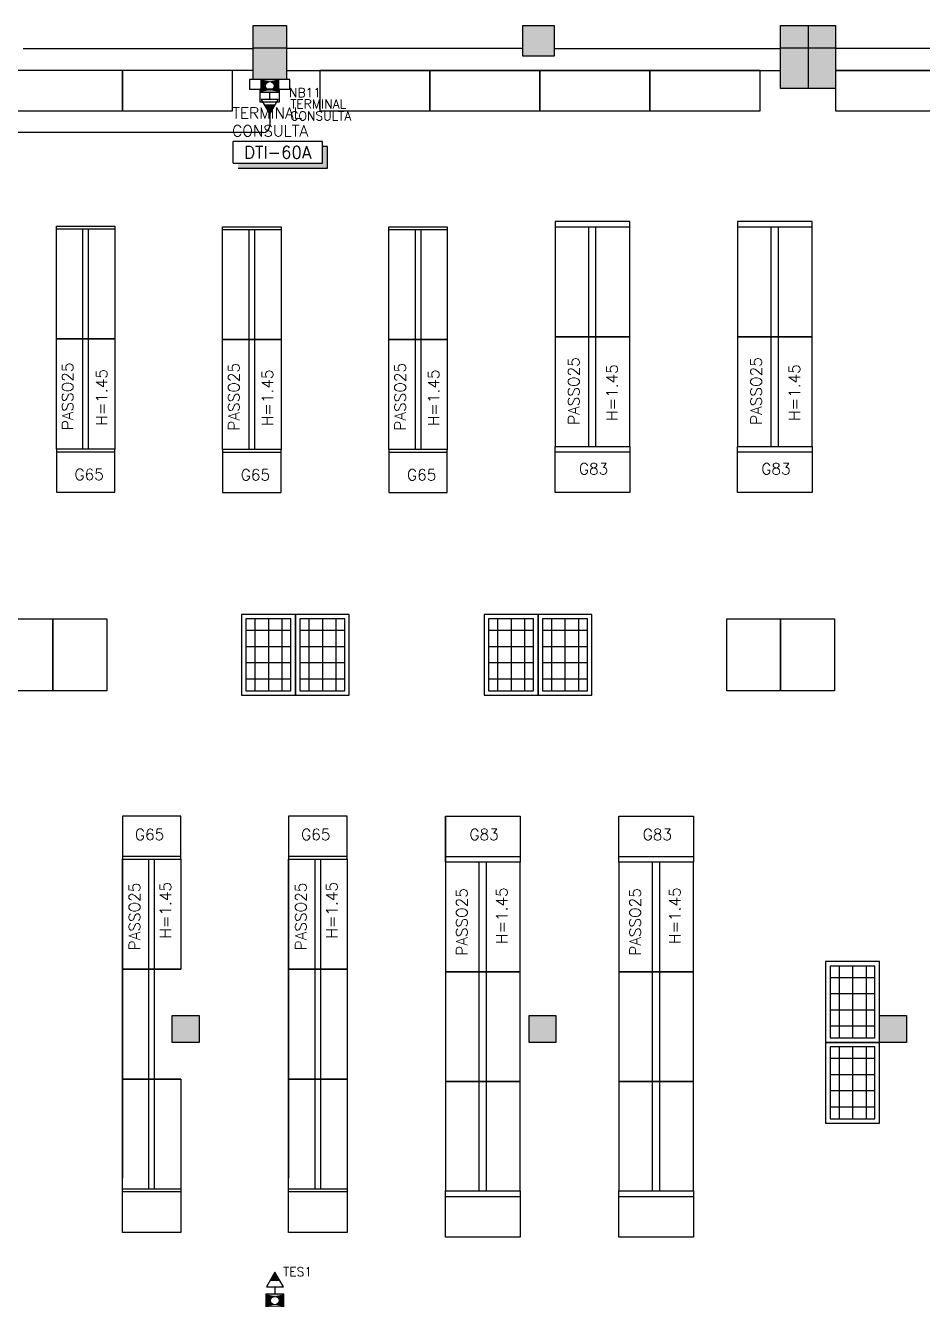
# Model space of a CAD drawing. Header units: metres. Extents: x -367 to 368, y -238 to 223.
# Drawn here: x 217.77 to 227.75, y 208.49 to 222.67 of the extents above; entities that cross this region are included whole.
import ezdxf
from ezdxf.enums import TextEntityAlignment as Align

# ---------------------------------------------------------------- set-up
doc = ezdxf.new("R2010")
doc.units = ezdxf.units.M
doc.linetypes.add('DIVIDE', pattern=[31.75, 12.7, -6.35, 0, -6.35, 0, -6.35])
for name, color, linetype in [('ELE-INDICAÇÕES', 10, 'Continuous'), ('ELE-INSTALAÇÕES', 160, 'Continuous'), ('ELE-TOMADAS', 10, 'Continuous'), ('ELE-VARIADOS', 10, 'Continuous'), ('ELETRICA', 160, 'Continuous'), ('LA_BAU_BASES GERAIS_R00$0$base', 253, 'Continuous')]:
    doc.layers.add(name, color=color, linetype=linetype)
doc.styles.add('LA_BAU_BASES GERAIS_R00$0$LA_BAU_MERC_R01$0$R40-125-RS', font='romans.shx', dxfattribs={"height": 0.1248})
doc.styles.add('LA_BAU_BASES GERAIS_R00$0$LA_BAU_MERC_R01$0$RS80', font='ROMANS', dxfattribs={"height": 0.18})
doc.styles.add('LA_BAU_BASES GERAIS_R00$0$R60-125-RS', font='romans.shx', dxfattribs={"height": 0.19})
doc.styles.add('LA_BAU_BASES GERAIS_R00$0$R80-100-RS', font='romans.shx', dxfattribs={"height": 0.203})
doc.styles.get("Standard").update_dxf_attribs({"font": 'romans.shx'})

# ---------------------------------------------------------------- blocks, each defined once
blk = doc.blocks.new('LA_BAU_BASES GERAIS_R00$0$LA_BAU_ALVENARIA TÉRREO_R01')
at = {"layer": 'LA_BAU_BASES GERAIS_R00$0$base', "linetype": 'Continuous'}
h = blk.add_hatch(color=256, dxfattribs=at)
h.dxf.hatch_style = 1
h.paths.add_polyline_path([(220.67, 222.67), (220.3, 222.67), (220.3, 222.42), (220.67, 222.42)])
h = blk.add_hatch(color=256, dxfattribs=at)
h.dxf.hatch_style = 1
h.paths.add_polyline_path([(223.65, 222.67), (223.3, 222.67), (223.3, 222.33), (223.65, 222.33)])
h = blk.add_hatch(color=256, dxfattribs=at)
h.dxf.hatch_style = 1
h.paths.add_polyline_path([(226.475, 222.67), (226.17, 222.67), (226.17, 222.42), (226.475, 222.42)])
h = blk.add_hatch(color=256, dxfattribs=at)
h.dxf.hatch_style = 1
h.paths.add_polyline_path([(226.78, 222.67), (226.475, 222.67), (226.475, 222.42), (226.78, 222.42)])
h = blk.add_hatch(color=256, dxfattribs=at)
h.dxf.hatch_style = 1
h.paths.add_polyline_path([(220.67, 222.42), (220.3, 222.42), (220.3, 222.07), (220.67, 222.07)])
h = blk.add_hatch(color=256, dxfattribs=at)
h.dxf.hatch_style = 1
h.paths.add_polyline_path([(226.475, 222.42), (226.17, 222.42), (226.17, 221.97), (226.475, 221.97)])
h = blk.add_hatch(color=256, dxfattribs=at)
h.dxf.hatch_style = 1
h.paths.add_polyline_path([(226.78, 222.42), (226.475, 222.42), (226.475, 221.97), (226.78, 221.97)])
h = blk.add_hatch(color=256, dxfattribs=at)
h.dxf.hatch_style = 1
h.paths.add_polyline_path([(219.7, 211.65), (219.4, 211.65), (219.4, 211.35), (219.7, 211.35)])
h = blk.add_hatch(color=256, dxfattribs=at)
h.dxf.hatch_style = 1
h.paths.add_polyline_path([(223.67, 211.65), (223.37, 211.65), (223.37, 211.35), (223.67, 211.35)])
h = blk.add_hatch(color=256, dxfattribs=at)
h.dxf.hatch_style = 1
h.paths.add_polyline_path([(227.57, 211.65), (227.27, 211.65), (227.27, 211.35), (227.57, 211.35)])
for p, q in [((220.3, 222.67), (220.67, 222.67)), ((220.3, 222.07), (220.3, 222.67)), ((220.67, 222.67), (220.67, 222.07)), ((226.17, 222.67), (226.78, 222.67)), ((226.17, 221.97), (226.17, 222.67)), ((226.475, 222.67), (226.475, 221.97)), ((226.78, 222.67), (226.78, 221.97)), ((217.74, 222.415), (220.3, 222.415)), ((220.3, 222.42), (220.67, 222.42)), ((223.3, 222.415), (220.67, 222.415)), ((223.65, 222.415), (226.17, 222.415)), ((226.17, 222.42), (226.78, 222.42)), ((229.41, 222.415), (226.78, 222.415)), ((220.67, 222.17), (226.17, 222.17)), ((226.78, 222.17), (232.28, 222.17)), ((220.67, 222.07), (220.3, 222.07)), ((226.78, 221.97), (226.17, 221.97))]:
    blk.add_line(p, q, dxfattribs=at)
for points in [[(223.3, 222.33), (223.3, 222.67), (223.65, 222.67), (223.65, 222.33)], [(219.4, 211.65), (219.7, 211.65), (219.7, 211.35), (219.4, 211.35)], [(223.37, 211.65), (223.67, 211.65), (223.67, 211.35), (223.37, 211.35)], [(227.27, 211.65), (227.57, 211.65), (227.57, 211.35), (227.27, 211.35)]]:
    blk.add_lwpolyline(points, close=True, dxfattribs=at)
blk.add_lwpolyline([(220.3, 222.17), (214.745, 222.17), (214.745, 221.93), (214.245, 221.93), (214.245, 222.145), (200.32, 222.145)], dxfattribs=at)
blk = doc.blocks.new('LA_BAU_BASES GERAIS_R00$0$LA_BAU_MERC_R01')
at = {"layer": 'LA_BAU_BASES GERAIS_R00$0$base'}
for p, q in [((218.845, 222.17), (217.62, 222.17)), ((218.845, 222.17), (218.845, 221.72)), ((220.07, 222.17), (218.845, 222.17)), ((218.845, 221.72), (218.845, 222.17)), ((220.07, 221.72), (220.07, 222.17)), ((221.041, 222.17), (221.041, 221.72)), ((222.266, 222.17), (221.041, 222.17)), ((222.266, 221.72), (222.266, 222.17)), ((222.266, 222.17), (222.266, 221.72)), ((223.491, 222.17), (222.266, 222.17)), ((223.491, 222.17), (223.491, 221.72)), ((224.716, 222.17), (223.491, 222.17)), ((223.491, 221.72), (223.491, 222.17)), ((224.716, 222.17), (224.716, 221.72)), ((225.941, 222.17), (224.716, 222.17)), ((224.716, 221.72), (224.716, 222.17)), ((225.941, 221.72), (225.941, 222.17)), ((226.78, 222.17), (226.78, 221.72)), ((228.005, 222.17), (226.78, 222.17)), ((220.71, 222.07), (220.26, 222.07)), ((220.26, 222.07), (220.26, 221.96)), ((220.26, 221.96), (220.71, 221.96)), ((220.595, 221.96), (220.375, 221.96)), ((220.375, 221.96), (220.375, 221.82)), ((220.595, 221.82), (220.595, 221.96)), ((220.71, 221.96), (220.71, 222.07)), ((220.375, 221.82), (220.595, 221.82)), ((217.62, 221.72), (218.845, 221.72)), ((218.845, 221.72), (220.07, 221.72)), ((221.041, 221.72), (222.266, 221.72)), ((222.266, 221.72), (223.491, 221.72)), ((223.491, 221.72), (224.716, 221.72)), ((224.716, 221.72), (225.941, 221.72)), ((226.78, 221.72), (228.005, 221.72)), ((218.11, 220.405), (218.76, 220.405)), ((218.11, 219.18), (218.11, 220.405)), ((218.405, 219.18), (218.405, 220.405)), ((218.465, 220.405), (218.465, 219.18)), ((218.76, 220.405), (218.76, 219.18)), ((219.96, 220.4), (220.61, 220.4)), ((219.96, 219.175), (219.96, 220.4)), ((220.255, 219.175), (220.255, 220.4)), ((220.315, 220.4), (220.315, 219.175)), ((220.61, 220.4), (220.61, 219.175)), ((221.81, 220.4), (222.46, 220.4)), ((221.81, 219.175), (221.81, 220.4)), ((222.105, 219.175), (222.105, 220.4)), ((222.165, 220.4), (222.165, 219.175)), ((222.46, 220.4), (222.46, 219.175)), ((224.49, 220.424), (223.66, 220.424)), ((223.66, 220.424), (223.66, 219.204)), ((224.035, 219.204), (224.035, 220.424)), ((224.115, 219.204), (224.115, 220.424)), ((224.49, 219.204), (224.49, 220.424)), ((226.52, 220.424), (225.69, 220.424)), ((225.69, 220.424), (225.69, 219.204)), ((226.065, 219.204), (226.065, 220.424)), ((226.145, 219.204), (226.145, 220.424)), ((226.52, 219.204), (226.52, 220.424)), ((218.76, 219.18), (218.11, 219.18)), ((218.11, 219.18), (218.76, 219.18)), ((218.11, 217.955), (218.11, 219.18)), ((218.405, 217.955), (218.405, 219.18)), ((218.465, 219.18), (218.465, 217.955)), ((218.76, 219.18), (218.76, 217.955)), ((220.61, 219.175), (219.96, 219.175)), ((219.96, 219.175), (220.61, 219.175)), ((219.96, 217.95), (219.96, 219.175)), ((220.255, 217.95), (220.255, 219.175)), ((220.315, 219.175), (220.315, 217.95)), ((220.61, 219.175), (220.61, 217.95)), ((222.46, 219.175), (221.81, 219.175)), ((221.81, 219.175), (222.46, 219.175)), ((221.81, 217.95), (221.81, 219.175)), ((222.105, 217.95), (222.105, 219.175)), ((222.165, 219.175), (222.165, 217.95)), ((222.46, 219.175), (222.46, 217.95)), ((223.66, 219.204), (224.49, 219.204)), ((224.49, 219.204), (223.66, 219.204)), ((223.66, 219.204), (223.66, 217.984)), ((224.035, 217.984), (224.035, 219.204)), ((224.115, 217.984), (224.115, 219.204)), ((224.49, 217.984), (224.49, 219.204)), ((225.69, 219.204), (226.52, 219.204)), ((226.52, 219.204), (225.69, 219.204)), ((225.69, 219.204), (225.69, 217.984)), ((226.065, 217.984), (226.065, 219.204)), ((226.145, 217.984), (226.145, 219.204)), ((226.52, 217.984), (226.52, 219.204)), ((223.66, 217.984), (224.49, 217.984)), ((225.69, 217.984), (226.52, 217.984)), ((218.76, 217.955), (218.11, 217.955)), ((220.61, 217.95), (219.96, 217.95)), ((222.46, 217.95), (221.81, 217.95)), ((217.47, 216.064), (218.07, 216.064)), ((218.07, 216.064), (218.67, 216.064)), ((218.07, 215.264), (218.07, 216.064)), ((218.07, 216.064), (218.07, 215.264)), ((218.67, 216.064), (218.67, 215.264)), ((220.77, 216.114), (220.17, 216.114)), ((220.17, 216.114), (220.17, 215.214)), ((220.72, 216.064), (220.22, 216.064)), ((220.22, 216.064), (220.22, 215.264)), ((220.32, 216.064), (220.32, 215.264)), ((220.47, 216.064), (220.47, 215.264)), ((220.62, 216.064), (220.62, 215.264)), ((220.72, 215.264), (220.72, 216.064)), ((220.77, 215.214), (220.77, 216.114)), ((221.37, 216.114), (220.77, 216.114)), ((220.77, 216.114), (220.77, 215.214)), ((221.32, 216.064), (220.82, 216.064)), ((220.82, 216.064), (220.82, 215.264)), ((220.92, 216.064), (220.92, 215.264)), ((221.07, 216.064), (221.07, 215.264)), ((221.22, 216.064), (221.22, 215.264)), ((221.32, 215.264), (221.32, 216.064)), ((221.37, 215.214), (221.37, 216.114)), ((223.47, 216.114), (222.87, 216.114)), ((222.87, 216.114), (222.87, 215.214)), ((223.42, 216.064), (222.92, 216.064)), ((222.92, 216.064), (222.92, 215.264)), ((223.02, 216.064), (223.02, 215.264)), ((223.17, 216.064), (223.17, 215.264)), ((223.32, 216.064), (223.32, 215.264)), ((223.42, 215.264), (223.42, 216.064)), ((223.47, 215.214), (223.47, 216.114)), ((224.07, 216.114), (223.47, 216.114)), ((223.47, 216.114), (223.47, 215.214)), ((224.02, 216.064), (223.52, 216.064)), ((223.52, 216.064), (223.52, 215.264)), ((223.62, 216.064), (223.62, 215.264)), ((223.77, 216.064), (223.77, 215.264)), ((223.92, 216.064), (223.92, 215.264)), ((224.02, 215.264), (224.02, 216.064)), ((224.07, 215.214), (224.07, 216.114)), ((225.57, 216.064), (226.17, 216.064)), ((225.57, 215.264), (225.57, 216.064)), ((226.17, 216.064), (226.77, 216.064)), ((226.17, 215.264), (226.17, 216.064)), ((226.17, 216.064), (226.17, 215.264)), ((226.77, 216.064), (226.77, 215.264)), ((220.72, 215.934), (220.22, 215.934)), ((221.32, 215.934), (220.82, 215.934)), ((223.42, 215.934), (222.92, 215.934)), ((224.02, 215.934), (223.52, 215.934)), ((220.72, 215.754), (220.22, 215.754)), ((221.32, 215.754), (220.82, 215.754)), ((223.42, 215.754), (222.92, 215.754)), ((224.02, 215.754), (223.52, 215.754)), ((220.72, 215.574), (220.22, 215.574)), ((221.32, 215.574), (220.82, 215.574)), ((223.42, 215.574), (222.92, 215.574)), ((224.02, 215.574), (223.52, 215.574)), ((220.72, 215.394), (220.22, 215.394)), ((221.32, 215.394), (220.82, 215.394)), ((223.42, 215.394), (222.92, 215.394)), ((224.02, 215.394), (223.52, 215.394)), ((218.07, 215.264), (217.47, 215.264)), ((218.67, 215.264), (218.07, 215.264)), ((220.17, 215.214), (220.77, 215.214)), ((220.22, 215.264), (220.72, 215.264)), ((220.77, 215.214), (221.37, 215.214)), ((220.82, 215.264), (221.32, 215.264)), ((222.87, 215.214), (223.47, 215.214)), ((222.92, 215.264), (223.42, 215.264)), ((223.47, 215.214), (224.07, 215.214)), ((223.52, 215.264), (224.02, 215.264)), ((226.17, 215.264), (225.57, 215.264)), ((226.77, 215.264), (226.17, 215.264)), ((218.845, 213.87), (218.845, 209.839)), ((220.695, 213.87), (220.695, 209.839)), ((222.442, 213.87), (222.442, 209.839)), ((218.845, 213.39), (219.495, 213.39)), ((218.845, 212.165), (218.845, 213.39)), ((219.14, 212.165), (219.14, 213.39)), ((219.2, 213.39), (219.2, 212.165)), ((219.495, 213.39), (219.495, 212.165)), ((220.695, 213.39), (221.345, 213.39)), ((220.695, 212.165), (220.695, 213.39)), ((220.99, 212.165), (220.99, 213.39)), ((221.05, 213.39), (221.05, 212.165)), ((221.345, 213.39), (221.345, 212.165)), ((223.272, 213.356), (222.442, 213.356)), ((222.442, 213.356), (222.442, 212.136)), ((222.817, 212.136), (222.817, 213.356)), ((222.897, 212.136), (222.897, 213.356)), ((223.272, 212.136), (223.272, 213.356)), ((225.2, 213.356), (224.37, 213.356)), ((224.37, 213.356), (224.37, 212.136)), ((224.745, 212.136), (224.745, 213.356)), ((224.825, 212.136), (224.825, 213.356)), ((225.2, 212.136), (225.2, 213.356)), ((227.27, 212.25), (226.67, 212.25)), ((226.67, 212.25), (226.67, 211.35)), ((227.22, 212.2), (226.72, 212.2)), ((226.72, 212.2), (226.72, 211.4)), ((226.82, 212.2), (226.82, 211.4)), ((226.97, 212.2), (226.97, 211.4)), ((227.12, 212.2), (227.12, 211.4)), ((227.22, 211.4), (227.22, 212.2)), ((227.27, 211.35), (227.27, 212.25)), ((218.845, 212.165), (219.495, 212.165)), ((218.845, 210.94), (218.845, 212.165)), ((219.495, 212.165), (218.845, 212.165)), ((219.14, 210.94), (219.14, 212.165)), ((219.2, 212.165), (219.2, 210.94)), ((220.695, 212.165), (221.345, 212.165)), ((220.695, 210.94), (220.695, 212.165)), ((221.345, 212.165), (220.695, 212.165)), ((220.99, 210.94), (220.99, 212.165)), ((221.05, 212.165), (221.05, 210.94)), ((221.345, 212.165), (221.345, 210.94)), ((222.442, 212.136), (223.272, 212.136)), ((223.272, 212.136), (222.442, 212.136)), ((222.442, 212.136), (222.442, 210.916)), ((222.817, 210.916), (222.817, 212.136)), ((222.897, 210.916), (222.897, 212.136)), ((223.272, 210.916), (223.272, 212.136)), ((225.2, 212.136), (224.37, 212.136)), ((224.37, 212.136), (224.37, 210.916)), ((224.37, 212.136), (225.2, 212.136)), ((224.745, 210.916), (224.745, 212.136)), ((224.825, 210.916), (224.825, 212.136)), ((225.2, 210.916), (225.2, 212.136)), ((227.22, 212.07), (226.72, 212.07)), ((227.22, 211.89), (226.72, 211.89)), ((227.22, 211.71), (226.72, 211.71)), ((227.22, 211.53), (226.72, 211.53)), ((227.27, 211.35), (226.67, 211.35)), ((226.67, 211.35), (226.67, 210.45)), ((226.67, 211.35), (227.27, 211.35)), ((226.72, 211.4), (227.22, 211.4)), ((227.27, 210.45), (227.27, 211.35)), ((227.22, 211.3), (226.72, 211.3)), ((226.72, 211.3), (226.72, 210.5)), ((226.82, 211.3), (226.82, 210.5)), ((226.97, 211.3), (226.97, 210.5)), ((227.12, 211.3), (227.12, 210.5)), ((227.22, 210.5), (227.22, 211.3)), ((227.22, 211.17), (226.72, 211.17)), ((219.495, 210.94), (218.845, 210.94)), ((218.845, 210.94), (219.495, 210.94)), ((218.845, 209.715), (218.845, 210.94)), ((219.14, 209.715), (219.14, 210.94)), ((219.2, 210.94), (219.2, 209.715)), ((219.495, 210.94), (219.495, 209.715)), ((221.345, 210.94), (220.695, 210.94)), ((220.695, 210.94), (221.345, 210.94)), ((220.695, 209.715), (220.695, 210.94)), ((220.99, 209.715), (220.99, 210.94)), ((221.05, 210.94), (221.05, 209.715)), ((221.345, 210.94), (221.345, 209.715)), ((223.272, 210.916), (222.442, 210.916)), ((222.442, 210.916), (222.442, 209.696)), ((222.442, 210.916), (223.272, 210.916)), ((222.817, 209.696), (222.817, 210.916)), ((222.897, 209.696), (222.897, 210.916)), ((223.272, 209.696), (223.272, 210.916)), ((224.37, 210.916), (225.2, 210.916)), ((225.2, 210.916), (224.37, 210.916)), ((224.37, 210.916), (224.37, 209.696)), ((224.745, 209.696), (224.745, 210.916)), ((224.825, 209.696), (224.825, 210.916)), ((225.2, 209.696), (225.2, 210.916)), ((227.22, 210.99), (226.72, 210.99)), ((227.22, 210.81), (226.72, 210.81)), ((227.22, 210.63), (226.72, 210.63)), ((226.72, 210.5), (227.22, 210.5)), ((226.67, 210.45), (227.27, 210.45)), ((219.495, 209.715), (218.845, 209.715)), ((221.345, 209.715), (220.695, 209.715)), ((222.442, 209.696), (223.272, 209.696)), ((224.37, 209.696), (225.2, 209.696))]:
    blk.add_line(p, q, dxfattribs=at)
at = {"layer": 'LA_BAU_BASES GERAIS_R00$0$base', "linetype": 'Continuous'}
for p, q in [((218.11, 220.435), (218.76, 220.435)), ((218.11, 220.405), (218.11, 220.435)), ((218.76, 220.435), (218.76, 220.405)), ((219.96, 220.43), (220.61, 220.43)), ((219.96, 220.4), (219.96, 220.43)), ((220.61, 220.43), (220.61, 220.4)), ((221.81, 220.43), (222.46, 220.43)), ((221.81, 220.4), (221.81, 220.43)), ((222.46, 220.43), (222.46, 220.4)), ((224.49, 220.488), (223.66, 220.488)), ((223.66, 220.488), (223.66, 220.424)), ((224.49, 220.424), (224.49, 220.488)), ((226.52, 220.488), (225.69, 220.488)), ((225.69, 220.488), (225.69, 220.424)), ((226.52, 220.424), (226.52, 220.488)), ((223.66, 217.47), (223.66, 217.984)), ((224.49, 217.984), (224.49, 217.47)), ((225.69, 217.47), (225.69, 217.984)), ((226.52, 217.984), (226.52, 217.47)), ((218.11, 217.955), (218.11, 217.475)), ((218.11, 217.925), (218.76, 217.925)), ((218.76, 217.475), (218.76, 217.955)), ((219.96, 217.95), (219.96, 217.47)), ((219.96, 217.92), (220.61, 217.92)), ((220.61, 217.47), (220.61, 217.95)), ((221.81, 217.95), (221.81, 217.47)), ((221.81, 217.92), (222.46, 217.92)), ((222.46, 217.47), (222.46, 217.95)), ((224.49, 217.92), (223.66, 217.92)), ((226.52, 217.92), (225.69, 217.92)), ((218.11, 217.475), (218.76, 217.475)), ((219.96, 217.47), (220.61, 217.47)), ((221.81, 217.47), (222.46, 217.47)), ((224.49, 217.47), (223.66, 217.47)), ((226.52, 217.47), (225.69, 217.47)), ((218.845, 213.87), (218.845, 213.39)), ((219.495, 213.87), (218.845, 213.87)), ((219.495, 213.39), (219.495, 213.87)), ((220.695, 213.87), (220.695, 213.39)), ((221.345, 213.87), (220.695, 213.87)), ((221.345, 213.39), (221.345, 213.87)), ((222.442, 213.87), (223.272, 213.87)), ((222.442, 213.356), (222.442, 213.87)), ((223.272, 213.87), (223.272, 213.356)), ((224.37, 213.87), (225.2, 213.87)), ((224.37, 213.356), (224.37, 213.87)), ((225.2, 213.87), (225.2, 213.356)), ((219.495, 213.42), (218.845, 213.42)), ((221.345, 213.42), (220.695, 213.42)), ((222.442, 213.42), (223.272, 213.42)), ((224.37, 213.42), (225.2, 213.42)), ((218.845, 209.235), (218.845, 209.715)), ((219.495, 209.685), (218.845, 209.685)), ((219.495, 209.715), (219.495, 209.235)), ((220.695, 209.235), (220.695, 209.715)), ((221.345, 209.685), (220.695, 209.685)), ((221.345, 209.715), (221.345, 209.235)), ((222.442, 209.182), (222.442, 209.696)), ((223.272, 209.632), (222.442, 209.632)), ((223.272, 209.696), (223.272, 209.182)), ((224.37, 209.182), (224.37, 209.696)), ((225.2, 209.632), (224.37, 209.632)), ((225.2, 209.696), (225.2, 209.182)), ((219.495, 209.235), (218.845, 209.235)), ((221.345, 209.235), (220.695, 209.235)), ((223.272, 209.182), (222.442, 209.182)), ((225.2, 209.182), (224.37, 209.182))]:
    blk.add_line(p, q, dxfattribs=at)
at = {"layer": 'LA_BAU_BASES GERAIS_R00$0$base', "style": 'LA_BAU_BASES GERAIS_R00$0$LA_BAU_MERC_R01$0$R40-125-RS'}
for s, p in [('TERMINAL', (220.067, 221.634, -1.047)), ('CONSULTA', (220.067, 221.434, -1.047)), ('G65', (218.312, 217.61)), ('G65', (220.162, 217.605)), ('G65', (222.012, 217.605)), ('G83', (223.925, 217.672)), ('G83', (225.955, 217.672)), ('G65', (218.984, 213.602)), ('G65', (220.834, 213.602)), ('G83', (222.707, 213.602)), ('G83', (224.635, 213.602))]:
    blk.add_text(s, height=0.1248, dxfattribs=at).set_placement(p)
for s, p in [('PASSO25', (218.298, 218.164)), ('PASSO25', (220.148, 218.159)), ('PASSO25', (221.998, 218.159)), ('PASSO25', (223.93, 218.223)), ('H=1.45', (224.356, 218.268)), ('PASSO25', (225.96, 218.223)), ('H=1.45', (226.386, 218.268)), ('H=1.45', (218.676, 218.214)), ('H=1.45', (220.521, 218.209)), ('H=1.45', (222.371, 218.209)), ('PASSO25', (219.043, 212.374)), ('H=1.45', (219.388, 212.505)), ('PASSO25', (220.893, 212.374)), ('H=1.45', (221.238, 212.505)), ('PASSO25', (222.685, 212.313)), ('H=1.45', (223.129, 212.444)), ('PASSO25', (224.613, 212.313)), ('H=1.45', (225.056, 212.444))]:
    blk.add_text(s, height=0.1248, rotation=89.9999, dxfattribs=at).set_placement(p)
at = {"layer": 'LA_BAU_BASES GERAIS_R00$0$base', "text_generation_flag": 4}
for tag, height, rotation, style, p in [('CD H=1.45', 0.12, 180, 'LA_BAU_BASES GERAIS_R00$0$LA_BAU_MERC_R01$0$RS80', (261.738, 205.549)), ('CD H=1.45', 0.12, 180, 'LA_BAU_BASES GERAIS_R00$0$LA_BAU_MERC_R01$0$RS80', (262.989, 205.549)), ('CD H=2.25', 0.125, 270, 'LA_BAU_BASES GERAIS_R00$0$LA_BAU_MERC_R01$0$R40-125-RS', (266.17, 203.663)), ('CD H=1.45', 0.12, 180, 'LA_BAU_BASES GERAIS_R00$0$LA_BAU_MERC_R01$0$RS80', (261.354, 202.826)), ('CD H=1.45', 0.12, 180, 'LA_BAU_BASES GERAIS_R00$0$LA_BAU_MERC_R01$0$RS80', (262.605, 202.826)), ('CD H=1.45', 0.12, 180, 'LA_BAU_BASES GERAIS_R00$0$LA_BAU_MERC_R01$0$RS80', (263.857, 202.826)), ('CD H=1.45', 0.12, 180, 'LA_BAU_BASES GERAIS_R00$0$LA_BAU_MERC_R01$0$RS80', (265.108, 202.826))]:
    blk.add_attdef(tag, text='', height=height, rotation=rotation, dxfattribs=dict(at, style=style)).set_placement(p, align=Align.MIDDLE)
at = {"layer": 'LA_BAU_BASES GERAIS_R00$0$base', "style": 'LA_BAU_BASES GERAIS_R00$0$LA_BAU_MERC_R01$0$RS80', "text_generation_flag": 4}
for p in [(261.764, 204.896), (263.015, 204.896)]:
    blk.add_attdef('CD H=1.45', text='', height=0.12, dxfattribs=at).set_placement(p, align=Align.MIDDLE)
at = {"layer": 'LA_BAU_BASES GERAIS_R00$0$base', "style": 'LA_BAU_BASES GERAIS_R00$0$LA_BAU_MERC_R01$0$R40-125-RS'}
for p in [(246.243, 203.098), (247.393, 203.098), (248.543, 203.098), (249.693, 203.098), (250.843, 203.098), (246.243, 202.318), (247.393, 202.318), (248.543, 202.318), (249.693, 202.318), (250.843, 202.318)]:
    blk.add_attdef('TIPO', text='', height=0.125, rotation=180, dxfattribs=at).set_placement(p, align=Align.MIDDLE)
blk = doc.blocks.new('LA_BAU_BASES GERAIS_R00')
at = {"layer": 'LA_BAU_BASES GERAIS_R00$0$base'}
for name in ['LA_BAU_BASES GERAIS_R00$0$LA_BAU_MERC_R01', 'LA_BAU_BASES GERAIS_R00$0$LA_BAU_ALVENARIA TÉRREO_R01']:
    blk.add_blockref(name, (0, 0), dxfattribs=at)
at = {"layer": 'LA_BAU_BASES GERAIS_R00$0$base', "style": 'LA_BAU_BASES GERAIS_R00$0$R60-125-RS'}
for p in [(242.782, 218.919), (358.637, 192.964)]:
    blk.add_attdef('S', text='', height=0.19, rotation=90, dxfattribs=at).set_placement(p, align=Align.MIDDLE_CENTER)
at = {"layer": 'LA_BAU_BASES GERAIS_R00$0$base', "style": 'LA_BAU_BASES GERAIS_R00$0$R80-100-RS'}
blk.add_attdef('ACESSO', text='', height=0.203, dxfattribs=at).set_placement((365.922, 191.987), align=Align.TOP_CENTER)
at = {"layer": 'LA_BAU_BASES GERAIS_R00$0$base', "style": 'LA_BAU_BASES GERAIS_R00$0$R60-125-RS'}
blk.add_attdef('S', text='', height=0.19, dxfattribs=at).set_placement((266.114, 180.913), align=Align.MIDDLE_CENTER)
blk = doc.blocks.new('TOM-EST')
for p, q in [((0, 0.38), (-0.146, 0.127)), ((-0.088, 0.227), (0.088, 0.227)), ((0.146, 0.127), (0, 0.38)), ((-0.146, 0.127), (0.146, 0.127)), ((0, 0.127), (0, 0))]:
    blk.add_line(p, q)
blk.add_solid([(0, 0.38), (-0.088, 0.227), (0.088, 0.227)])
blk = doc.blocks.new('*U2')
at = {"linetype": 'Continuous'}
for points in [[(-46.311, -157.702), (-46.182, -157.731), (-46.052, -157.702)], [(-46.311, -157.702), (-46.192, -157.732), (-46.182, -157.731)], [(-46.311, -157.702), (-46.202, -157.735), (-46.192, -157.732)], [(-46.311, -157.702), (-46.212, -157.739), (-46.202, -157.735)], [(-46.311, -157.702), (-46.221, -157.745), (-46.212, -157.739)], [(-46.311, -157.702), (-46.228, -157.753), (-46.221, -157.745)], [(-46.311, -157.702), (-46.234, -157.761), (-46.228, -157.753)], [(-46.311, -157.702), (-46.311, -157.881), (-46.234, -157.761)], [(-46.234, -157.761), (-46.311, -157.881), (-46.239, -157.771)], [(-46.239, -157.771), (-46.311, -157.881), (-46.241, -157.781)], [(-46.241, -157.781), (-46.311, -157.881), (-46.242, -157.792)], [(-46.242, -157.792), (-46.311, -157.881), (-46.241, -157.802)], [(-46.241, -157.802), (-46.311, -157.881), (-46.239, -157.812)], [(-46.239, -157.812), (-46.311, -157.881), (-46.234, -157.822)], [(-46.234, -157.822), (-46.311, -157.881), (-46.228, -157.831)], [(-46.228, -157.831), (-46.311, -157.881), (-46.221, -157.838)], [(-46.221, -157.838), (-46.311, -157.881), (-46.212, -157.844)], [(-46.052, -157.702), (-46.182, -157.731), (-46.171, -157.732)], [(-46.052, -157.702), (-46.171, -157.732), (-46.161, -157.735)], [(-46.052, -157.702), (-46.161, -157.735), (-46.151, -157.739)], [(-46.052, -157.702), (-46.151, -157.739), (-46.143, -157.745)], [(-46.143, -157.838), (-46.151, -157.844), (-46.052, -157.881)], [(-46.052, -157.702), (-46.143, -157.745), (-46.135, -157.753)], [(-46.135, -157.831), (-46.143, -157.838), (-46.052, -157.881)], [(-46.052, -157.702), (-46.135, -157.753), (-46.129, -157.761)], [(-46.129, -157.822), (-46.135, -157.831), (-46.052, -157.881)], [(-46.052, -157.702), (-46.129, -157.761), (-46.052, -157.881)], [(-46.129, -157.761), (-46.125, -157.771), (-46.052, -157.881)], [(-46.125, -157.812), (-46.129, -157.822), (-46.052, -157.881)], [(-46.125, -157.771), (-46.122, -157.781), (-46.052, -157.881)], [(-46.122, -157.802), (-46.125, -157.812), (-46.052, -157.881)], [(-46.122, -157.781), (-46.121, -157.792), (-46.052, -157.881)], [(-46.121, -157.792), (-46.122, -157.802), (-46.052, -157.881)], [(-46.212, -157.844), (-46.311, -157.881), (-46.202, -157.849)], [(-46.202, -157.849), (-46.311, -157.881), (-46.192, -157.851)], [(-46.192, -157.851), (-46.311, -157.881), (-46.182, -157.852)], [(-46.182, -157.852), (-46.311, -157.881), (-46.052, -157.881)], [(-46.171, -157.851), (-46.182, -157.852), (-46.052, -157.881)], [(-46.161, -157.849), (-46.171, -157.851), (-46.052, -157.881)], [(-46.151, -157.844), (-46.161, -157.849), (-46.052, -157.881)]]:
    blk.add_solid(points, dxfattribs=at)
blk = doc.blocks.new('CD')
blk.add_lwpolyline([(0.15, 0.108), (0, 0.108), (0, -0.108), (0.15, -0.108)], close=True)
blk.add_circle((0.075, 0), 0.0507)
at = {"linetype": 'Continuous', "xscale": 0.8367081843719656, "yscale": 0.8367081843719656, "zscale": 0.8367081843719656, "rotation": 270}
blk.add_blockref('*U2', (132.101, -38.641), dxfattribs=at)

msp = doc.modelspace()

# ---------------------------------------------------------------- hatches: boundary and pattern name
at = {"layer": 'ELE-VARIADOS'}
msp.add_hatch(color=4, dxfattribs=at).paths.add_polyline_path([(221.126, 221.08), (221.126, 221.324), (221.07, 221.324), (221.07, 221.136), (220.132, 221.136), (220.132, 221.08)])

# ---------------------------------------------------------------- linework, layer by layer
at = {"layer": 'ELE-TOMADAS'}
for p, q in [((220.542, 208.793), (220.447, 208.628)), ((220.637, 208.628), (220.542, 208.793)), ((220.447, 208.628), (220.637, 208.628)), ((220.542, 208.628), (220.542, 208.546))]:
    msp.add_line(p, q, dxfattribs=at)
msp.add_solid([(220.542, 208.793), (220.484, 208.693), (220.599, 208.693)], dxfattribs=at)
at = {"layer": 'ELE-VARIADOS', "color": 4}
for p, q in [((221.07, 221.38), (220.076, 221.38)), ((220.076, 221.136), (220.076, 221.38)), ((221.07, 221.136), (221.07, 221.38)), ((221.126, 221.324), (221.07, 221.324)), ((221.126, 221.08), (221.126, 221.324)), ((220.076, 221.136), (221.07, 221.136)), ((220.132, 221.08), (221.126, 221.08))]:
    msp.add_line(p, q, dxfattribs=at)
at = {"layer": 'ELETRICA', "color": 160}
for p, q in [((220.485, 221.682), (220.485, 221.553)), ((220.41, 221.478), (211.548, 221.478))]:
    msp.add_line(p, q, dxfattribs=at)
msp.add_arc((220.41, 221.553), 0.075, 270, 0, dxfattribs=at)

# ---------------------------------------------------------------- block references
at = {"layer": 'ELE-INSTALAÇÕES', "color": 210, "linetype": 'DIVIDE', "ltscale": 0.01}
msp.add_blockref('LA_BAU_BASES GERAIS_R00', (0, 0), dxfattribs=at)
at = {"layer": 'ELE-TOMADAS', "xscale": 0.650000000000091, "yscale": 0.650000000000091, "zscale": 0.65, "rotation": 179.9999999992133}
msp.add_blockref('TOM-EST', (220.485, 221.929), dxfattribs=at)
at = {"layer": 'ELE-VARIADOS', "xscale": 0.9375, "yscale": 0.9375, "zscale": 0.9375}
for p, rotation in [((220.485, 221.929), 89.99999999845059), ((220.542, 208.405), 90)]:
    msp.add_blockref('CD', p, dxfattribs=dict(at, rotation=rotation))

# ---------------------------------------------------------------- texts
at = {"layer": 'ELE-INDICAÇÕES'}
for s, p in [('NB11', (220.877, 221.872)), ('TERMINAL', (221.024, 221.746)), ('CONSULTA', (221.053, 221.614)), ('TES1', (220.795, 208.747))]:
    msp.add_text(s, height=0.1, dxfattribs=at).set_placement(p, align=Align.CENTER)
at = {"layer": 'ELE-VARIADOS', "color": 4}
msp.add_attdef('DTI-60A', text='DTI-000', height=0.135, dxfattribs=at).set_placement((220.573, 221.258), align=Align.MIDDLE)

doc.saveas('drawing.dxf')
